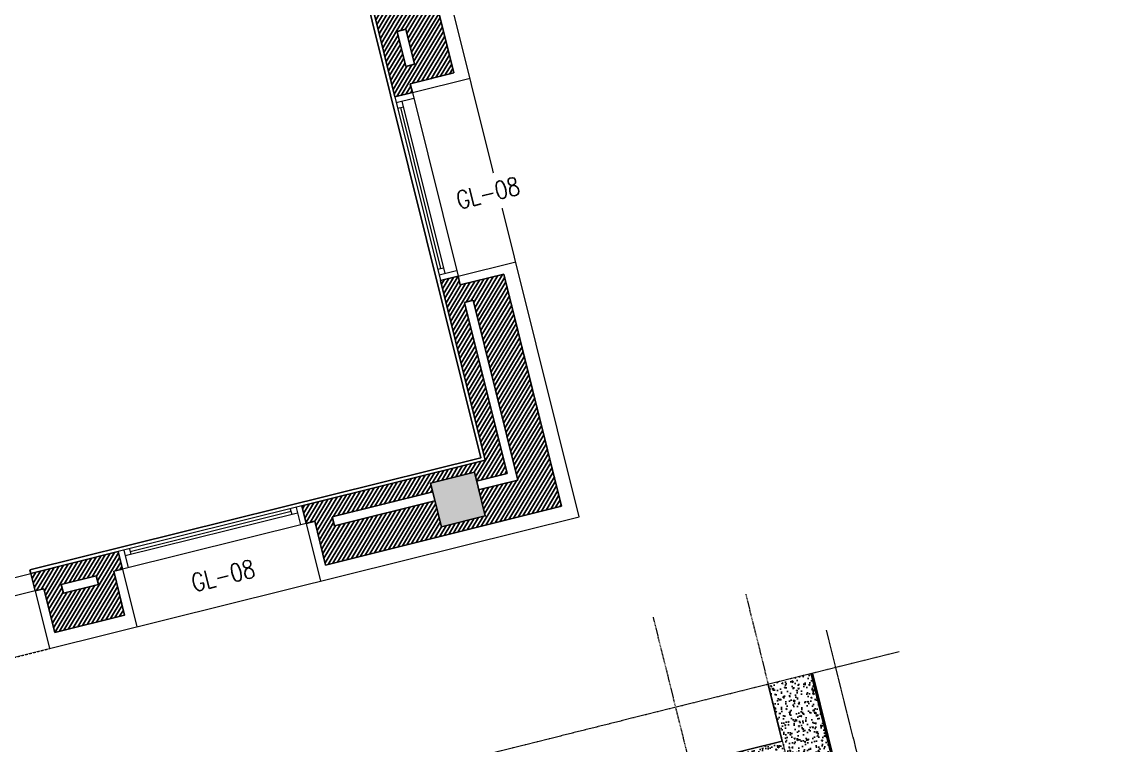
# Model space of a CAD drawing. Header units: inches. Extents: x 122939 to 389145, y 29603 to 574065.
# Drawn here: x 329232 to 335221, y 496020 to 500037 of the extents above; entities that cross this region are included whole.
import ezdxf
from ezdxf.enums import TextEntityAlignment as Align

# ---------------------------------------------------------------- set-up
doc = ezdxf.new("R2010")
doc.units = ezdxf.units.IN
doc.header["$MEASUREMENT"] = 0
doc.set_wipeout_variables(frame=1)
for name, pattern in [('DASHED', [0.75, 0.5, -0.25]), ('HIDDEN', [0.375, 0.25, -0.125]), ('PHANTOM-Z', [69.2, 60, -1.4, 2.5, -1.4, 2.5, -1.4])]:
    doc.linetypes.add(name, pattern=pattern)
for name, color, linetype, lineweight in [('a-cut', 30, 'PHANTOM-Z', 18), ('A-DOOR', 134, 'Continuous', 18), ('A-FLOR-SLAB', 7, 'Continuous', 40), ('A-GLAZ', 134, 'Continuous', 18), ('A-GLAZ-IDEN', 3, 'Continuous', 18), ('A-WALL-TILE', 8, 'Continuous', 9), ('GRC', 41, 'Continuous', 0), ('XREF-V2-FF_COLS$0$A-COLS-PATT', 253, 'Continuous', 20)]:
    doc.layers.add(name, color=color, linetype=linetype, lineweight=lineweight)
for name, color, linetype in [('A-Hidden', 8, 'HIDDEN'), ('A-Plaster', 2, 'Continuous'), ('A-WALL', 7, 'Continuous'), ('Calliper_wall hatch_CHB', 8, 'Continuous'), ('column', 3, 'Continuous'), ('CQ Wall hatch_CHB', 8, 'Continuous')]:
    doc.layers.add(name, color=color, linetype=linetype)
doc.styles.add('TXT2', font='romans.shx', dxfattribs={"width": 0.9})
pattern_1 = [(225, (-40481.279, -100842.32), (13.258252, -13.258252), [])]

# ---------------------------------------------------------------- blocks, each defined once
blk = doc.blocks.new('TAG-WIN')
at = {"color": 1}
blk.add_wipeout([(-3.34, 0), (3.34, 0), (4.5, 2.01), (3.34, 4), (-3.34, 4), (-4.5, 2)], dxfattribs=at)
at = {"color": 2, "style": 'TXT2', "width": 0.8}
blk.add_attdef('AW01', text='', height=2, dxfattribs=at).set_placement((0, 2), align=Align.MIDDLE)
blk = doc.blocks.new('floor plan')
at = {"layer": 'CQ Wall hatch_CHB'}
h = blk.add_hatch(dxfattribs=at)
h.set_pattern_fill('ANSI31,_O', color=8, scale=150, angle=166.02858)
h.set_pattern_definition(pattern_1)
h.paths.add_polyline_path([(3768.6, -1485.5), (3968.6, -1485.5), (3968.6, -527.9), (3768.6, -527.9)])
h.paths.add_polyline_path([(3718.3, -3035.5), (3968.6, -3035.5), (3968.6, -2635.5), (3718.3, -2635.5), (3718.3, -2735.5), (3768.3, -2735.5), (3768.6, -2935.5), (3718.3, -2935.5)])
h.paths.add_polyline_path([(2568.3, -5163.2), (2568.3, -5263.2), (2618.3, -5263.2), (2618.3, -5513.2), (3968.6, -5513.2), (3968.6, -4185.5), (3768.6, -4185.5), (3768.6, -5313.2), (3543.3, -5313.2), (3543.3, -5462.9), (3293.3, -5462.9), (3293.3, -5313.2), (2718.3, -5313.2), (2718.3, -5263.2), (3293.3, -5263.2), (3293.3, -5212.9), (3543.6, -5212.9), (3543.6, -5263.2), (3718.3, -5263.2), (3718.3, -4285.5), (3768.3, -4285.5), (3768.6, -4185.5), (3718.5, -4185.5), (3718.6, -4135.5), (3618.6, -4135.5), (3618.6, -5163.2)])
h.paths.add_polyline_path([(3618.6, -1535.5), (3718.6, -1535.5), (3718.6, -1485.5), (3768.6, -1485.5), (3768.3, -1385.5), (3718.6, -1385.5), (3718.6, -527.9), (3618.6, -527.9)])
h.paths.add_polyline_path([(3718.6, -2585.5), (3618.6, -2585.5), (3618.6, -3085.5), (3718.6, -3085.5)])
h = blk.add_hatch(dxfattribs=at)
h.set_pattern_fill('ANSI31,_O', color=8, scale=150, angle=166.02858)
h.set_pattern_definition(pattern_1)
h.paths.add_polyline_path([(1168.3, -5313.2), (1168.3, -5263.2), (1368.3, -5263.2), (1368.3, -5313.2)], flags=16)
h.paths.add_polyline_path([(1468.3, -5513.2), (1468.3, -5263.2), (1518.3, -5263.2), (1518.3, -5163.2), (1018.3, -5163.2), (1018.3, -5263.2), (1068.3, -5263.2), (1068.4, -5513.2)])
at = {"layer": 'XREF-V2-FF_COLS$0$A-COLS-PATT'}
blk.add_hatch(color=256, dxfattribs=at).paths.add_polyline_path([(3293.6, -5462.9), (3543.6, -5462.9), (3543.6, -5212.9), (3293.6, -5212.9)])
at = {"layer": 'A-DOOR', "color": 9, "linetype": 'HIDDEN'}
blk.add_line((-1081.7, -5593.2), (1018.3, -5593.2, 0), dxfattribs=at)
at = {"layer": 'A-DOOR'}
blk.add_lwpolyline([(-1081.7, -5263.2), (-1081.7, -5163.2), (1018.3, -5163.2), (1018.3, -5263.2)], close=True, dxfattribs=at)
at = {"layer": 'A-GLAZ'}
for p, q in [((3618.4, -3085.5), (3618.3, -4135.5)), ((3718.4, -3085.5), (3718.3, -4135.5)), ((3618.4, -3118), (3718.4, -3118)), ((3618.4, -3150.5), (3650.9, -3150.5)), ((3634.6, -3150.5), (3634.6, -4070.5)), ((3650.9, -3118), (3650.8, -4103)), ((3618.3, -4070.5), (3650.8, -4070.5)), ((3618.3, -4103), (3718.3, -4103)), ((2568.3, -5163.2, 0), (1518.3, -5163.2, 0)), ((1550.8, -5163.2, 0), (1550.8, -5263.2, 0)), ((2535.8, -5195.7, 0), (1550.8, -5195.7, 0)), ((1583.3, -5163.2, 0), (1583.3, -5195.7, 0)), ((2503.3, -5179.4, 0), (1583.3, -5179.4, 0)), ((2503.3, -5163.2, 0), (2503.3, -5195.7, 0)), ((2535.8, -5163.2, 0), (2535.8, -5263.2, 0)), ((2568.3, -5263.2, 0), (1518.3, -5263.2, 0))]:
    blk.add_line(p, q, dxfattribs=at)
at = {"layer": 'A-Plaster'}
blk.add_line((1018.3, -5163.2), (1018.3, -5143.2), dxfattribs=at)
at = {"layer": 'A-Plaster', "elevation": 0}
blk.add_lwpolyline([(3598.3, -568.5), (3598.3, -5143.2), (1018.3, -5143.2)], dxfattribs=at)
at = {"layer": 'A-WALL'}
for p, q in [((3618.3, -3085.5), (3618.3, -2585.5)), ((3968.3, -3035.5), (3968.3, -2635.5)), ((3718.3, -2935.5, 0), (3718.3, -2735.5, 0)), ((3718.3, -2735.5), (3768.3, -2735.5)), ((3768.3, -2935.5), (3768.3, -2735.5)), ((3718.3, -2935.5), (3768.3, -2935.5)), ((3718.3, -3035.5), (3968.3, -3035.5)), ((3718.3, -3035.5), (3718.3, -3085.5)), ((3618.3, -3085.5), (3718.3, -3085.5)), ((3618.3, -5163.2), (3618.3, -4135.5, 0)), ((3618.3, -4135.5), (3718.3, -4135.5)), ((3718.3, -4135.5), (3718.3, -4185.5, 0)), ((3718.3, -4185.5), (3968.3, -4185.5)), ((3968.3, -5513.2), (3968.3, -4185.5)), ((3718.3, -5263.2), (3718.3, -4285.5, 0)), ((3718.3, -4285.5), (3768.3, -4285.5)), ((3768.3, -5313.2), (3768.3, -4285.5)), ((1518.3, -5163.2, 0), (1018.3, -5163.2)), ((1018.3, -5163.2), (1018.3, -5263.2)), ((1518.3, -5163.2, 0), (1518.3, -5263.2, 0)), ((3618.3, -5163.2), (2568.3, -5163.2, 0)), ((2568.3, -5163.2, 0), (2568.3, -5263.2, 0)), ((1068.3, -5263.2), (1018.3, -5263.2)), ((1068.3, -5263.2), (1068.3, -5513.2)), ((1368.3, -5263.2, 0), (1168.3, -5263.2, 0)), ((1168.3, -5263.2), (1168.3, -5313.2)), ((1368.3, -5263.2, 0), (1368.3, -5313.2, 0)), ((1518.3, -5263.2, 0), (1468.3, -5263.2)), ((1468.3, -5263.2, 0), (1468.3, -5513.2, 0)), ((2618.3, -5263.2, 0), (2568.3, -5263.2, 0)), ((2618.3, -5263.2, 0), (2618.3, -5513.2, 0)), ((2718.3, -5263.2, 0), (2718.3, -5313.2, 0)), ((3293.3, -5263.2, -0.2), (2718.3, -5263.2, 0)), ((3543.3, -5263.2, -0.1), (3718.4, -5263.2, 0)), ((3718.4, -5263.2, 0), (3718.3, -5263.2)), ((1368.3, -5313.2, 0), (1168.3, -5313.2, 0)), ((3293.3, -5313.2, -0.2), (2718.3, -5313.2, 0)), ((3543.3, -5313.2, -0.1), (3768.3, -5313.2)), ((1468.3, -5513.2, 0), (1068.3, -5513.2, 0)), ((3968.3, -5513.2), (2618.3, -5513.2, 0))]:
    blk.add_line(p, q, dxfattribs=at)
at = {"layer": 'A-WALL-TILE'}
for p, q in [((4048.3, -5593.2), (4048.3, -607.9)), ((3718.3, -3085.5), (4048.3, -3085.5)), ((3718.3, -4135.5), (4048.3, -4135.5)), ((1018.3, -5263.2), (1018.3, -5593.2)), ((1518.3, -5263.2, 0), (1518.3, -5593.2, 0)), ((2568.3, -5263.2, 0), (2568.3, -5593.2, 0)), ((1018.3, -5593.2), (4048.3, -5593.2))]:
    blk.add_line(p, q, dxfattribs=at)
at = {"layer": 'column'}
blk.add_lwpolyline([(3293.6, -5462.9), (3543.6, -5462.9), (3543.6, -5212.9), (3293.6, -5212.9)], close=True, dxfattribs=at)
at = {"layer": 'A-GLAZ-IDEN', "xscale": 49.99999999999999, "yscale": 49.99999999999999, "zscale": 49.99999999999999}
blk.add_blockref('TAG-WIN', (2051.9, -5533.1, 0), dxfattribs=at).add_auto_attribs({'AW01': 'GL-08'})
blk.add_blockref('TAG-WIN', (3991.2, -3827.5, 0), dxfattribs=at).add_auto_attribs({'AW01': 'GL-08'})

msp = doc.modelspace()

# ---------------------------------------------------------------- hatches: boundary and pattern name
at = {"layer": 'Calliper_wall hatch_CHB'}
h = msp.add_hatch(dxfattribs=at)
h.set_pattern_fill('AR-CONC', color=256, scale=10, angle=-90, style=0)
h.set_pattern_definition([(333.971423, (279258.244, 592867.086), (11.227812, -71.11917), [7.5, -82.5]), (278.97142, (279258.244, 592867.09), (69.643965, 31.625426), [6, -66]), (24.42287, (279259.18, 592861.16), (80.871776, -39.493744), [6.37402, -70.11421]), (330.15562, (279277.65, 592871.915), (9.70499, -107.5631), [11.25, -123.75]), (20.60706, (279278.46, 592862.95), (117.09634, -67.1822), [9.56103, -105.17138]), (275.15559, (279277.65, 592871.92), (117.09634, -67.1822), [9, -99]), (304.971423, (279275.215, 592861.004), (-24.659192, -67.645578), [7.5, -82.5]), (249.97142, (279275.215, 592861.004), (76.244295, -6.103844), [6, -66]), (355.42287, (279273.16, 592855.37), (51.585102, -73.74942), [6.37402, -70.11421]), (321.471423, (279258.244, 592867.086), (32.598146, 6.857308), [0, -65.2, 0, -67, 0, -66.25]), (291.471423, (279258.244, 592867.086), (44.62585, -16.006101), [0, -38.2, 0, -63.7, 0, -25.25]), (251.471423, (279252.86, 592888.727), (10.6997366, -52.3475577), [0, -25, 0, -78, 0, -103.5]), (241.471423, (279250.446, 592898.43), (23.794676, -54.17642), [0, -32.5, 0, -51.8, 0, -73.5])])
h.paths.add_polyline_path([(333618.406, 496419.402), (333793.391, 495716.084), (333551.916, 495656.006), (333514.571, 495801.288), (333126.404, 495704.713), (333066.045, 495947.317), (333455.34, 496044.173), (333376.931, 496359.324)])

# ---------------------------------------------------------------- linework, layer by layer
at = {"elevation": 0}
msp.add_lwpolyline([(333618.406, 496419.402), (333793.391, 495716.084), (333551.916, 495656.006), (333514.571, 495801.288), (333126.404, 495704.713), (333066.045, 495947.317), (333455.34, 496044.173), (333376.931, 496359.324)], dxfattribs=at)
at = {"layer": 'a-cut'}
for p, q in [((333699.29, 496660.397, 0), (335199.864, 490629.109, 0)), ((334103.614, 496540.121, 0.001), (329371.872, 495362.872, 0.001))]:
    msp.add_line(p, q, dxfattribs=at)
at = {"layer": 'A-FLOR-SLAB', "elevation": 0}
msp.add_lwpolyline([(333618.406, 496419.402), (333793.391, 495716.084)], dxfattribs=at)
at = {"layer": 'A-Hidden', "linetype": 'DASHED', "lineweight": 0, "ltscale": 10}
for p, q in [((333252.37, 496859.975, 0.001), (335221.355, 488945.993, 0.001)), ((332738.049, 496732.013, 0), (334707.035, 488818.031, -0.001))]:
    msp.add_line(p, q, dxfattribs=at)

# ---------------------------------------------------------------- next in the draw order: block references
at = {"layer": 'GRC', "rotation": 13.9714232829857}
msp.add_blockref('floor plan', (327048.248, 501739.484, 0), dxfattribs=at)

doc.saveas('drawing.dxf')
